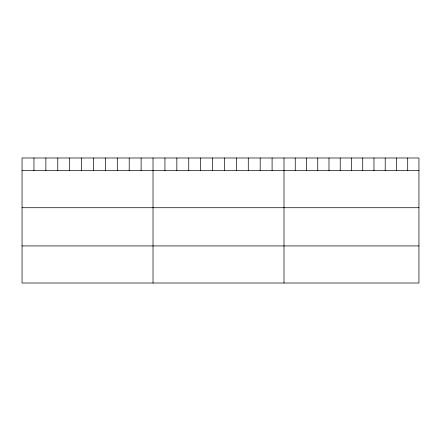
<?xml version="1.0" encoding="UTF-8"?>
<svg xmlns="http://www.w3.org/2000/svg" width="441" height="441" viewBox="0 0 441 441"><rect width="100%" height="100%" fill="white"/><g stroke="black" fill="none" stroke-linecap="round" stroke-linejoin="round"><path stroke-width="0.66" d="M418.95 170.645L418.95 283.012L22.05 283.012L22.05 157.988L418.95 157.988L418.95 170.645L22.05 170.645M22.05 207.722L418.95 207.722M22.05 245.929L418.95 245.929M407.705 157.988L407.705 170.645M396.459 157.988L396.459 170.645M385.214 157.988L385.214 170.645M373.968 157.988L373.968 170.645M362.723 157.988L362.723 170.645M351.477 157.988L351.477 170.645M340.232 157.988L340.232 170.645M328.986 157.988L328.986 170.645M317.74 157.988L317.74 170.645M306.495 157.988L306.495 170.645M295.25 157.988L295.25 170.645M284.004 157.988L284.004 283.012M272.097 157.988L272.097 170.645M260.19 157.988L260.19 170.645M248.283 157.988L248.283 170.645M236.376 157.988L236.376 170.645M224.469 157.988L224.469 170.645M212.562 157.988L212.562 170.645M200.655 157.988L200.655 170.645M188.748 157.988L188.748 170.645M176.841 157.988L176.841 170.645M164.934 157.988L164.934 170.645M153.027 157.988L153.027 283.012M141.12 157.988L141.12 170.645M129.213 157.988L129.213 170.645M117.306 157.988L117.306 170.645M105.399 157.988L105.399 170.645M93.492 157.988L93.492 170.645M81.585 157.988L81.585 170.645M69.678 157.988L69.678 170.645M57.771 157.988L57.771 170.645M45.864 157.988L45.864 170.645M33.957 157.988L33.957 170.645"/></g></svg>
